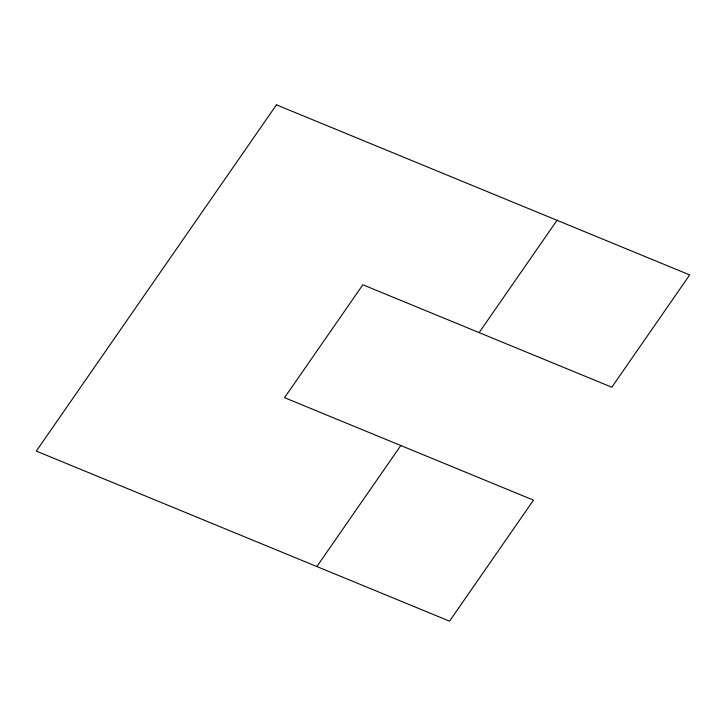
<?xml version="1.0" encoding="UTF-8"?>
<svg xmlns="http://www.w3.org/2000/svg" width="726" height="726" viewBox="0 0 726 726"><rect width="100%" height="100%" fill="white"/><g stroke="black" fill="none" stroke-linecap="round" stroke-linejoin="round"><path stroke-width="1.09" d="M316.863 566.552L400.806 445.528M479.124 332.626L557.023 220.314M276.461 104.843L36.3 451.082L449.539 621.157L533.483 500.141L284.538 397.676L362.855 284.764L611.8 387.23L689.7 274.918L276.461 104.843"/></g></svg>
